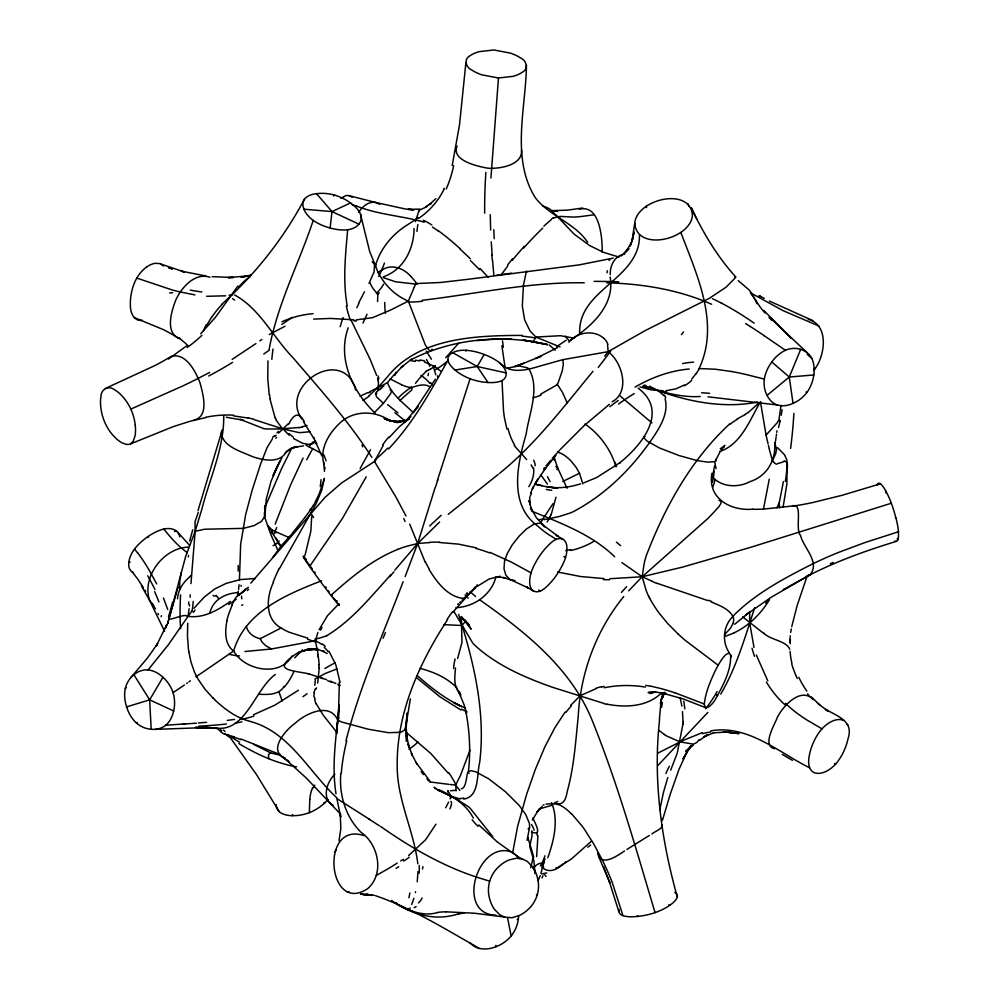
<?xml version="1.0" encoding="UTF-8"?>
<svg xmlns="http://www.w3.org/2000/svg" width="999" height="999" viewBox="0 0 999 999"><rect width="100%" height="100%" fill="white"/><g stroke="black" fill="none" stroke-linecap="round" stroke-linejoin="round"><path stroke-width="1.5" d="M683.029 721.528L682.479 711.575M731.455 656.855C728.021 645.366 717.619 666.445 715.446 670.254C710.476 681.081 705.394 692.357 704.307 704.357C705.331 712.849 714.048 702.297 715.571 699.025C722.876 685.701 731.443 670.341 730.556 655.182M377.56 301.623L377.834 294.293L379.208 292.769M604.732 356.156L608.116 351.673L607.542 344.568M417.994 871.515L417.22 881.83M610.189 274.65C609.952 266.308 613.998 256.693 622.802 254.52M661.875 820.703L662.15 818.793M711.987 473.239C707.18 498.426 730.719 511.151 752.796 509.19M319.255 667.894L317.694 683.054M490.934 178.022L498.476 77.997L513.124 76.324A35.839 16.284 5.1 0 0 522.102 72.365C528.908 69.156 526.635 60.502 520.566 57.954A35.839 16.284 5.1 0 0 510.514 53.134L493.856 49.975L479.208 51.648A35.839 16.284 5.1 0 0 470.229 55.607C463.424 58.829 465.709 67.482 471.778 70.03A35.839 16.284 5.1 0 0 481.818 74.838L498.476 77.997M534.989 873.626L533.941 861.126L529.732 846.415L532.03 835.876L531.78 830.768M190.097 597.265L190.235 594.83M340.821 773.576C338.936 794.904 345.679 817.082 361.051 832.342C378.284 844.13 384.74 873.401 367.982 888.386C327.672 916.033 319.255 820.666 364.036 835.626M790.159 643.831L790.384 639.572M187.725 623.214L187.462 636.288L188.474 649.437A96.291 28.034 63.5 0 0 188.786 651.61M267.994 360.876L267.732 378.309L269.243 394.842M682.954 724.038L677.16 753.408L670.679 770.129M190.971 583.603L195.155 531.318L201.823 509.265C209.628 478.496 224.226 448.164 223.714 415.846M169.206 617.007C166.608 623.151 183.691 612.986 187.075 616.183C203.122 618.918 217.745 610.302 230.294 601.41M465.871 62.925L459.54 124.638L452.222 165.447M526.461 65.06C525.911 108.416 510.614 158.816 535.564 198.077C549.875 216.271 574.425 222.777 587.637 242.195M347.664 229.72C345.479 254.995 342.657 280.719 347.227 305.894M309.765 799.55L309.365 812.637A30.519 17.37 -24.1 0 1 292.008 815.646A30.519 17.37 -24.1 0 1 279.083 811.6A30.519 17.37 -24.1 0 1 276.224 804.62M239.098 584.765L238.549 589.385M602.16 252.322C602.459 238.661 600.012 203.883 579.333 209.278M662.537 820.017L670.204 794.342L678.908 769.605L686.738 752.459L682.991 758.953L690.309 747.052M189.56 604.745L189.423 606.043M378.234 387.824L378.471 382.617M634.74 223.177C636.738 252.31 690.384 239.56 692.432 215.459C690.434 186.313 636.788 199.076 634.74 223.177L632.005 240.959L633.154 237.3L630.132 246.066L631.543 242.457L625.661 251.998L628.771 248.826L624.225 253.072M532.879 868.143C540.696 860.701 544.705 861.238 540.921 873.238M316.571 193.719A30.519 16.496 18.8 0 1 333.928 194.905A30.519 16.496 18.8 0 1 350.487 202.934A30.519 16.496 18.8 0 1 360.539 214.023A30.519 16.496 18.8 0 1 358.866 224.113A30.519 16.496 18.8 0 1 347.727 229.795A30.519 16.496 18.8 0 1 330.12 227.984L332.005 211.601L316.496 193.644A30.519 16.496 18.8 0 0 304.658 198.838C283.479 238.599 255.382 274.226 221.803 304.233M527.085 840.371L529.657 826.91L529.37 823.313L525.811 814.697L519.293 805.531L505.457 791.745L488.786 778.883L475.761 771.777L471.029 770.704L468.419 771.503C470.791 751.098 469.642 730.344 465.584 710.227M790.271 635.814L789.784 640.821A74.95 57.892 -61.5 0 0 789.709 641.92M639.472 235.215C640.184 279.495 577.11 289.36 579.732 333.978M661.713 707.255L662.312 702.409M151.174 729.245A30.519 24.451 71.4 0 1 136.126 722.789A30.519 24.451 71.4 0 1 126.636 706.88A30.519 24.451 71.4 0 1 125.25 688.498A30.519 24.451 71.4 0 1 133.903 674.775A30.519 24.451 71.4 0 1 148.102 669.879L168.469 644.617L188.137 616.196L189.086 608.753M455.519 667.931C454.895 676.098 452.934 686.937 460.114 692.856M518.868 857.604L512.737 852.384L517.582 826.473L526.623 794.317L535.314 769.467L544.905 746.79L554.957 727.547L565.184 711.987M779.507 415.671L781.081 405.219M779.432 416.221L778.895 420.079L777.135 422.802L766.083 435.127L768.081 443.868M542.182 867.207L543.219 864.672L542.457 863.198M787.437 468.119L787.324 462.687L784.814 461.338M414.061 228.496C413.898 248.963 403.758 269.742 383.229 276.86M776.972 430.744L776.747 432.417M776.523 434.128L776.273 435.876M269.081 349.825C277.123 304.77 298.876 263.486 313.249 220.367M776.111 437.062L775.474 441.433M712.836 475.187L714.597 465.834M238.299 591.196L237.912 594.705L238.923 595.529M536.638 856.63L537.924 835.651M378.109 388.786L377.884 390.022M711.95 476.398C721.39 487.412 738.086 488.074 750.261 481.518C766.046 476.498 775.137 461.775 774.849 445.492M775.274 442.744L775.062 444.105M781.243 415.247L782.092 409.702M661.251 699.25L659.515 717.944A192.345 185.065 46.7 0 1 659.34 722.09C653.121 780.719 661.388 840.296 677.272 896.802M783.403 481.63L779.257 502.697L776.885 507.779M790.733 632.417L791.308 628.958M543.181 864.984L544.755 858.478L543.056 865.509M555.993 497.202L551.111 514.86M787.312 468.968L787.1 470.167A47.602 24.688 -63.7 0 1 786.7 472.152M659.827 809.677L663.386 792.657L667.794 777.534M769.255 479.22L763.473 509.015M791.745 626.623L797.19 605.419L807.08 576.223M226.885 621.053C224.975 631.168 224.35 644.243 233.654 651.036C244.343 670.254 279.845 677.559 292.045 656.006M783.166 506.805L786.9 483.753L786.975 469.33M410.377 698.863L405.269 729.645L400.861 732.279L388.536 732.704L368.269 729.22L341.109 721.84L337.537 719.854L338.911 718.331M167.782 623.701L168.207 621.653M339.011 840.671L340.821 828.708L340.247 813.623L340.709 817.045L336.85 798.576L369.555 819.367M310.364 508.966L310.414 510.439M585.089 424.051C599.7 434.24 611.226 449.987 615.871 466.733M415.559 891.757L415.372 892.594M190.085 576.535C183.292 582.167 178.122 589.81 177.51 598.826M715.222 479.458L712.849 487.137M345.954 740.946C359.802 686.163 383.092 634.402 403.109 581.73M632.005 240.959L634.14 231.993L633.241 235.752M168.456 620.579L177.36 589.71M415.334 221.691L418.881 211.026M778.521 427.597L780.082 421.103M662.924 697.714L663.96 693.456M333.641 196.104L333.916 194.967M198.277 512.462L195.042 521.703L195.155 531.318L185.652 556.48L167.707 623.401M660.676 702.097L663.149 693.968M534.627 866.445L533.703 869.842M222.278 429.807L198.002 510.639M660.327 703.383L662.237 695.916M181.356 572.315L179.72 581.331L179.708 589.298M445.779 911.812L474.075 913.186L503.384 916.87A48.127 26.711 -51.5 0 1 504.17 917.057L511.95 917.731L519.255 915.534A35.839 29.133 -72.9 0 0 529.32 908.266C537.187 900.486 540.359 888.586 537.499 877.909A35.839 29.133 -72.9 0 0 532.504 866.757L527.297 861.388L521.778 858.703M189.635 541.108L192.707 529.857M305.432 553.596L310.864 531.043L311.676 516.845M304.807 555.806L305.219 554.333M348.189 327.834C337.2 358.054 352.235 390.597 373.901 411.95M563.036 539.223C555.981 536.288 549.949 543.768 545.554 548.226A35.839 14.823 -59.3 0 0 537.724 558.866C533.141 566.533 528.758 575.287 529.845 584.477A35.839 14.823 -59.3 0 0 532.592 590.384C539.472 595.179 546.678 586.713 551.073 582.13A35.839 14.823 -59.3 0 0 558.903 571.49C563.486 563.823 567.869 555.069 566.783 545.879A35.839 14.823 -59.3 0 0 564.023 539.972L556.156 535.202L558.291 536.463L540.484 523.114L534.54 523.801L526.535 528.946L519.068 536.201L512.187 544.979L507.217 553.621L504.532 561.301L503.996 568.731L505.819 575.149L509.765 579.395L515.022 580.581M496.028 576.698C491.471 594.617 474.063 607.042 455.906 607.642M413.861 898.326L411.713 904.432M540.297 875.599L538.036 880.643L538.449 880.032M437.35 480.594L470.092 378.733M754.707 607.604C745.092 637 736.538 667.27 720.741 694.13M311.488 790.696L312.525 787.886M435.202 487.325L417.694 543.456L405.132 576.573M662.175 697.002L663.411 693.368M320.404 490.459L324.388 478.346L321.815 489.96L315.971 504.008L279.458 568.631M457.642 658.453L461.938 642.507L461.413 617.869M221.416 431.493C221.154 446.291 240.896 451.248 251.898 456.406C262.949 460.314 280.319 464.085 286.8 450.986M414.285 287.125L415.884 283.579L440.434 282.492L468.269 279.283L579.445 264.835L613.261 258.104M414.16 287.487L408.329 301.111L391.296 309.69M320.204 491.046L319.43 493.106M375.624 264.51L378.571 257.13A73.876 66.146 -17.5 0 1 405.257 226.224L418.706 217.532M533.341 486.55L530.556 493.156M719.842 452.26L715.034 461.613L708.141 462.162L697.527 460.676L679.045 455.556L659.502 447.977L647.065 441.083L643.93 437.874L643.868 436.888L644.867 436.713M166.646 625.074L165.597 627.872L167.045 624.163L156.181 646.153L157.667 643.543L147.54 657.904L130.969 677.422M469.992 750.137L460.527 775.261L455.631 785.114L456.218 790.733M273.539 582.192C266.396 596.853 264.535 618.905 281.094 627.971A56.269 54.995 -59.9 0 0 289.398 632.305L307.829 638.174M547.852 857.691C553.933 840.284 558.866 820.379 551.573 802.634M209.753 613.361C212.737 599.737 225.075 593.344 238.087 592.594M316.508 687.836L315.921 689.347M733.004 623.601L730.306 628.408L724.924 634.253M375.512 393.381L376.423 396.728L383.429 403.346L390.721 393.556L391.508 390.734L390.109 389.922M177.61 589.073L178.371 587.187M275.175 524.113L290.771 484.515L303.097 458.029M529.458 827.746L528.109 828.883M319.143 493.843L316.296 500.049M450.112 798.85L450.761 796.066L448.064 790.846M232.255 604.757L228.783 613.935A75.449 69.406 13.9 0 0 226.748 621.016M468.131 593.768L464.323 598.201M317.882 632.467L315.472 640.709L316.858 648.339M716.158 460.776L715.746 459.303M807.217 354.333L811.775 358.429A30.519 23.227 -60.2 0 1 813.773 374.975A30.519 23.227 -60.2 0 1 807.055 392.307A30.519 23.227 -60.2 0 1 793.031 403.359A30.519 23.227 -60.2 0 1 777.672 405.132A30.519 23.227 -60.2 0 1 767.082 395.354L789.272 377.023L800.723 349.275M264.485 508.391L281.88 468.007L291.983 447.764M661.663 698.925L663.736 694.043M556.306 385.227L558.004 383.129L562.262 370.891L563.311 364.348L562.787 359.677L539.66 366.146M447.889 790.921L448.027 792.244M465.846 351.198L466.246 350.299A30.519 13.911 18.2 0 1 484.19 354.47A30.519 13.911 18.2 0 1 499.712 362.937C509.802 374.138 526.123 370.304 538.648 366.446M432.167 349.163L430.906 350.686L429.308 350.524L425.424 345.192L408.329 301.111C397.24 296.491 387.949 288.224 381.468 278.172A45.842 28.734 57.4 0 1 378.346 272.889M662.687 696.291L664.572 692.245M319.093 629.745L327.522 615.646L338.811 603.92M550.099 517.12L547.115 522.027M289.073 537.537L272.515 530.294L271.191 532.904M774.462 462.799L772.477 460.676L775.674 453.733L776.61 449.263L774.65 442.495M410.189 907.904L408.416 910.376M444.143 188.312L443.618 189.348M448.601 802.097L445.691 807.779M735.564 277.585L726.136 287.125L709.14 298.451L645.179 330.594L608.116 351.673L562.787 359.677M759.677 403.072C749.362 420.991 740.883 444.53 719.48 451.635M532.367 820.067L537.949 810.863M358.541 303.147L364.473 291.845M465.746 621.053L461.888 625.499L443.781 624.65M368.981 283.404L374.113 271.865L374.513 265.085A29.608 13.162 -39.6 0 0 374.051 263.961L373.102 262.65M316.121 500.387L314.797 502.847M366.208 476.823L342.47 518.369L309.615 566.47M206.843 325.137L211.426 317.407M146.853 266.833C138.237 272.852 133.391 282.904 131.406 292.994A35.839 19.63 -69.5 0 0 130.382 305.419C130.132 312.237 133.941 321.865 142.32 320.254M289.485 537.025L293.132 532.242M447.989 360.052C430.744 391.233 413.274 422.952 388.536 448.951M532.417 488.948L537.937 479.07L536.126 482.167L545.854 467.832M281.93 457.879L276.486 467.744L273.114 475.499L279.982 461.026L271.091 481.143L266.258 499.138L264.897 516.358L261.376 521.453L254.046 525.611L243.494 528.359L204.52 529.233L195.155 531.318M306.006 445.267L309.153 446.865L311.001 443.693M314.161 503.958L313.499 505.094M499.712 362.937A30.519 13.911 18.2 0 1 505.981 372.877A30.519 13.911 18.2 0 1 502.097 380.569A30.519 13.911 18.2 0 1 487.987 382.492A30.519 13.911 18.2 0 1 470.067 378.771A30.519 13.911 18.2 0 1 455.082 370.03L477.197 366.508L484.228 354.408M151.186 729.382L149.65 699.837L163.012 677.185M313.261 505.482L310.389 509.952M383.166 445.542L374.5 461.488L341.558 482.954L324.987 497.39L250.799 583.141M435.364 379.183L413.736 412.038L418.094 406.418L404.957 422.065L410.976 416.595M769.405 599.787C760.888 613.723 748.963 625.898 734.028 632.854M291.945 815.746L292.645 814.635M336.114 850.087L334.865 852.035M699.125 739.672L696.927 742.407L694.218 743.818A11.963 5.032 24.3 0 1 692.407 744.005L679.982 741.857L666.77 736.051A15.222 5.445 34.2 0 1 664.435 734.515M435.951 824.187L425.986 839.235A15.485 6.631 -41 0 1 424.538 840.771L408.554 855.594M393.544 375.324L387.537 382.517A26.486 12.987 12.9 0 1 386.488 383.241L369.942 391.596M722.352 448.114L721.216 449.812L724.862 445.304L722.702 447.827L724.188 446.603L720.217 448.738M447.614 619.567C419.568 662.624 396.953 712.062 397.202 764.335C396.578 798.888 413.761 830.107 417.819 863.81M358.653 212.337C362.312 206.631 368.768 200.911 376.049 202.56L405.282 208.966L413.723 209.865L408.316 209.353L419.955 209.128M272.902 557.28L281.706 545.292L290.085 535.988M310.09 510.377L307.605 513.861M696.103 373.614L691.77 378.983M501.011 275.087L507.829 265.834M168.481 359.053L186.363 346.079M188.137 616.196L192.133 610.701M315.647 441.046L314.223 441.858M690.297 746.94L688.736 749.063L691.258 745.828M307.28 514.31L304.545 517.944M813.686 370.529C825.087 357.055 829.782 325.075 808.253 319.33M275.324 674.437C254.483 689.547 245.467 734.003 214.086 727.771M418.881 378.983L426.186 371.303M452.772 612.312L475.337 586.925M418.181 379.907L415.484 383.291M304.183 518.394L293.456 531.843M568.868 342.282C576.81 332.155 593.706 329.395 603.621 338.174M789.772 649.213C786.325 640.871 770.741 640.022 763.81 633.266M388.936 375.012C420.579 337.337 476.698 335.564 522.252 335.389M388.324 375.799L379.732 385.614L368.643 396.203M321.553 580.781C286.875 594.343 244.93 611.6 233.654 651.036L195.954 676.86M458.616 343.281L445.704 357.729M284.103 686.325C279.121 695.304 267.432 694.63 258.554 694.255M592.994 371.316C563.598 406.855 535.489 444.368 499.4 473.489M194.018 608.254L204.308 597.027L214.773 588.948L226.261 583.329L239.435 579.845L240.672 544.168L245.717 514.335L252.123 490.297L260.552 464.26L266.995 447.814L272.515 438.686M544.218 469.942L555.993 455.194M512.2 260.314L524.188 246.291M623.738 596.565C596.128 630.269 580.382 673.176 578.221 716.595C575.649 741.483 574.05 766.695 567.382 790.921C564.323 808.915 558.304 802.572 546.078 804.12M543.718 468.668L544.48 467.732M637 916.52L637.762 915.596M237.837 286.076L215.559 317.145L200.749 333.791M546.028 465.859L548.351 463.074M334.902 774.362C326.673 781.68 321.241 799.188 333.354 805.481M549.125 462.15L550.674 460.314M394.83 570.167L417.694 543.456L439.597 522.04M894.729 540.996A30.494 6.593 72.6 0 0 897.764 539.835A30.494 6.593 72.6 0 0 898.388 531.793L865.196 542.482L838.661 552.36A426.061 367.994 5 0 0 813.336 563.548C785.813 577.422 757.816 592.095 735.439 613.673A76.886 68.244 10.4 0 0 732.904 616.433C723.126 626.023 721.665 641.595 729.37 652.946M289.498 422.34C294.43 414.235 298.751 411.675 304.183 421.353M389.036 437.699L399.338 426.685L408.853 418.918M552.235 458.491L555.382 454.895M691.408 745.554L685.651 751.523L693.256 745.154M843.83 720.466L840.796 719.592A35.839 18.656 -60.6 0 0 832.554 721.028C823.051 725.162 816.92 734.315 812.961 743.531A35.839 18.656 -60.6 0 0 809.265 755.731C807.891 761.95 808.191 771.678 816.021 773.176A35.839 18.656 -60.6 0 0 824.1 772.239C833.653 768.593 839.984 759.715 844.068 750.711A35.839 18.656 -60.6 0 0 848.101 738.473C853.783 721.34 838.311 716.558 825.561 709.377L827.971 711.188L817.432 703.121M390.784 574.862C370.879 596.578 352.06 620.516 326.448 635.864M241.583 593.194L245.404 589.11M657.704 765.671L707.866 712.412M393.931 375.287L403.034 365.622L401.049 367.495L411.576 359.153M556.181 453.996L559.365 450.462M628.646 590.846L642.195 576.748L708.616 517.832L718.781 506.868L720.953 503.359L721.053 501.248A19.63 4.72 -32.4 0 0 720.129 500.674M383.429 403.346L374.912 412.038M570.666 705.319L580.394 695.579L596.278 688.598M377.834 294.293L376.298 293.169M560.177 449.587L584.003 425.736L609.415 404.308M399.725 400.599L411.85 389.897L411.838 387.537A30.632 13.037 40.2 0 1 401.673 384.865M542.07 806.418L536.775 812.062L540.846 807.979M457.055 146.091C450.911 160.514 477.984 166.508 487.899 168.194C499.675 169.068 522.939 165.21 521.54 149.95M435.826 198.676L429.345 204.57L431.531 203.284L425.624 206.681M476.723 585.501L477.372 584.827M813.223 699.65C801.21 686.363 782.979 705.943 777.422 717.22C774.787 724.5 761.413 745.853 774.662 748.75M287.824 424.15L278.596 433.104M591.52 841.071L571.54 858.89L558.191 867.182M174.538 531.618L175.737 530.469M125.35 688.548L126.136 687.799M759.228 402.722L748.189 412.575M462.025 600.436L474.937 588.336M620.991 256.094L628.771 248.826M238.212 595.354L245.392 590.147M543.856 226.111L551.336 219.568M459.79 602.484L460.514 601.835M381.955 387.45L379.295 389.847L383.916 385.739M566.133 861.662L565.059 862.599A51.723 34.64 -52.2 0 1 560.776 866.046C556.031 869.967 548.788 872.726 543.406 868.331M339.148 605.032A30.519 1.124 53.5 0 1 337.824 603.746A30.519 1.124 53.5 0 1 330.931 595.354C351.049 577.335 372.327 559.602 397.664 549.45M448.251 514.31L498.176 474.45M457.729 604.32L458.404 603.733M734.702 624.238L750.137 611.688L745.491 615.147L771.315 597.19L810.127 574.75C820.404 561.987 803.633 548.176 800.486 535.352C794.63 529.333 803.508 502.322 792.507 505.919M376.286 392.32L376.96 391.745A17.57 6.244 60.9 0 0 378.009 390.197M248.314 587.25L237.949 595.716M461.301 788.735C467.619 788.573 466.383 766.096 469.055 773.463M274.625 436.551L276.136 435.339M340.909 198.277L345.791 195.667A35.839 15.509 -76.5 0 1 351.523 196.853L352.073 197.278M661.138 693.269C646.765 706.93 625.649 707.704 607.217 704.233M729.657 423.963C691.121 459.428 664.785 507.342 646.191 555.881A95.604 92.57 6.6 0 0 644.093 563.96L642.195 576.748L646.203 590.596A65.534 64.411 51.6 0 0 648.776 596.603M699.65 740.222L707.554 734.69L703.945 736.85L713.686 732.766M375.724 460.527L374.5 461.488L396.278 497.639L405.969 516.008M477.809 585.988L489.098 579.008L500.224 576.236M587.762 847.189L590.659 845.029M570.916 339.972C591.883 325.986 615.059 305.095 610.164 277.023M190.384 680.831L188.861 681.905M285.165 452.909L291.646 448.376L288.162 450.212L294.755 447.215L291.046 448.464L297.727 446.628L293.868 447.34L303.459 445.891M187.362 682.954L186.613 683.466M255.944 343.569L232.168 359.353M259.84 340.884L261.9 339.46M298.414 690.259L274.912 705.119L253.546 714.722M299.4 651.785C270.717 669.805 288.524 669.992 307.505 673.513M173.014 692.682L177.859 689.435A60.365 1.748 -32.7 0 0 184.428 684.964M626.897 849.45L649.35 835.451M249.962 275.474L251.074 274.762M269.318 334.503L285.052 326.211M624.55 850.986C617.095 855.956 600.586 867.619 597.552 852.784M435.314 366.121L433.753 367.07M555.744 385.577L540.696 394.143M397.24 863.086L390.584 867.257A86.476 19.955 -27.8 0 1 388.049 868.78L376.336 875.474M135.252 425.249C134.103 414.66 129.733 404.383 122.552 396.478A35.839 17.17 66.7 0 0 114.573 389.797C108.991 385.09 100.999 389.16 100.986 396.316A35.839 17.17 66.7 0 0 100.762 407.08C101.948 418.082 106.643 428.758 114.336 436.775A35.839 17.17 66.7 0 0 122.328 443.007L126.473 444.455L129.395 444.355L173.089 426.685L189.985 421.303L205.782 417.582M130.669 443.856L133.204 441.246L135.027 436.014A35.839 17.17 66.7 0 0 135.252 425.237M314.835 679.133L325.474 673.388L336.925 668.918M403.396 859.315L400.686 860.938M684.377 384.99L675.873 388.861L665.771 390.734M745.491 414.423L737 419.018M651.86 833.94C654.582 831.468 663.836 828.433 661.85 824.687M432.48 367.832L431.093 368.643M281.094 627.971L260.252 638.711L262.225 642.32L265.884 645.829L271.466 648.975L315.472 640.709L322.302 644.542M409.99 360.264C451.436 338.686 501.673 333.953 547.052 344.405L523.014 339.985L547.839 344.805M734.64 277.223L735.589 276.823M553.284 218.244L557.542 216.646L573.863 233.916L589.822 245.654L603.621 252.385L619.105 257.118M635.052 387.088C651.623 377.497 670.042 370.629 689.235 369.031M784.465 589.023L783.291 589.685L810.127 574.75L807.167 575.736M382.53 269.668C392.095 263.574 404.208 268.606 410.951 276.548M209.678 372.402L198.277 378.359A320.204 121.291 -36.2 0 1 183.691 385.539L130.844 409.091M557.554 347.59L535.701 358.504L541.121 356.193L516.995 365.984M657.742 753.184L682.205 740.833L702.359 732.629M390.447 310.115L372.477 317.682L356.281 319.855M428.284 370.192L426.623 371.041A46.978 20.492 88.2 0 0 426.173 371.253M562.812 481.456L579.47 473.239L575.936 467.045L570.629 460.576A35.839 19.868 63.8 0 0 561.7 453.721L557.779 452.085M808.578 575.549C836.65 561.238 866.333 550.474 896.453 541.346M304.658 198.851A30.519 16.496 18.8 0 0 303.983 209.203L332.005 211.601L350.587 202.897M368.156 392.47L363.099 394.78A50.287 48.801 68.9 0 0 360.152 396.353M133.391 572.514A30.519 15.46 -38.7 0 1 132.093 571.89A30.519 15.46 -38.7 0 1 128.834 562.524L130.12 561.938M105.357 388.461L155.457 365.309A314.598 252.31 -70.4 0 0 171.279 356.318C185.976 352.597 195.367 371.166 199.9 382.505C202.959 393.494 209.578 416.633 193.956 420.079M583.953 482.767L596.59 477.584L620.254 462.5L619.442 463.074C641.932 445.104 669.28 411.426 638.149 388.161M543.031 805.132L544.03 804.757M298.664 652.871L309.515 648.601L302.635 651.161L312.15 648.688M552.622 805.082L538.998 809.015M411.838 387.537C417.57 385.514 424.75 383.166 430.257 387.063M783.703 461.638L780.444 462.849A52.772 25.474 -88.4 0 1 779.232 463.124L777.709 463.399M655.257 691.608L649.725 693.518L655.719 691.683M612.1 401.835C630.519 391.92 622.414 362.25 608.116 351.673M279.021 691.982L282.193 700.911M514.448 366.371L524.275 363.149M307.018 425.412L302.21 426.823M724.962 636.413L731.805 633.853A29.608 11.638 -21.5 0 0 734.065 632.891M895.516 517.969L895.953 518.281A30.494 6.593 72.6 0 0 891.333 503.221A30.494 6.593 72.6 0 0 885.638 490.721A30.494 6.593 72.6 0 0 880.419 483.791L842.169 495.279L813.149 502.447A379.608 356.506 -54.6 0 1 796.702 505.556L763.273 509.128A175.549 166.396 -60.8 0 1 752.796 509.265M891.32 503.234L750.324 547.427L683.016 566.995L642.195 576.748L609.84 578.721M507.455 368.107L519.055 365.896L527.41 367.807A19.843 14.098 -57.5 0 1 528.933 368.968C540.234 388.599 529.045 413.299 526.173 434.053C517.569 463.598 508.129 504.333 537.574 525.936A130.12 117.695 -74.7 0 0 548.838 534.752L556.256 539.323M608.853 260.19L609.84 259.902M126.523 706.917L149.65 699.837L173.739 711.013M580.531 483.853C566.833 488.224 552.922 489.248 538.936 484.877M409.253 419.18L396.853 422.589L403.921 420.716L398.589 421.441L405.107 421.416L393.618 421.303L399.95 422.04L388.936 420.342L395.167 421.903L384.053 418.406L390.197 420.904C374.925 410.052 352.847 410.065 339.148 423.751C328.609 433.791 319.143 449.55 324.126 464.523M426.923 206.693L419.655 210.002A24.088 11.239 66.3 0 0 418.868 211.014M188.212 547.152C163.774 547.789 141.446 576.748 149.638 600.524M601.56 687L603.983 686.4M312.063 648.713L306.268 650.174L316.571 648.851L309.59 649.637L317.757 649.712M555.894 867.881L556.618 867.694M570.666 549.612L565.646 550.711M313.436 442.07L312.175 442.32M250.499 275.212L241.121 277.372L248.551 275.786L228.222 277.647L233.391 277.497L212.125 276.673M546.753 872.926L541.683 873.913M623.938 254.245L624.837 254.071M136.176 722.689L137.225 722.489M813.773 368.843L815.334 368.556M229.071 295.229L232.38 294.78M437.849 912.462C424.076 916.707 409.615 911.275 397.752 904.407A17.333 12.375 -60.4 0 1 396.516 903.009L396.141 902.497M757.704 402.035C720.167 409.49 681.443 400.199 646.515 386.338M458.429 913.835C435.664 921.403 412.55 914.834 393.181 901.635M298.863 427.522L279.608 429.021L266.121 428.958A30.932 26.111 -28.7 0 1 263.611 428.534M544.155 519.655L559.178 516.545L570.379 512.949A58.479 46.366 -50.5 0 0 573.626 511.488C606.818 493.906 633.978 466.396 654.57 435.239C661.513 424.575 668.531 411.875 665.084 398.713M234.553 719.417L227.273 720.391M225.662 295.804L206.568 296.303M271.466 648.975L244.955 651.523M713.373 732.829L728.671 731.955L738.711 733.541L723.301 731.817L738.823 733.578M593.993 214.797L582.08 216.396A113.424 23.601 -21 0 1 574.125 217.083L559.627 216.396M496.303 275.349L511.538 273.189M582.779 208.004L567.207 210.165L551.036 210.677L557.479 211.413L551.96 210.577M270.904 753.009L280.457 755.232M710.764 730.881C747.914 724.3 778.883 752.647 809.627 767.794M438.161 790.521L439.298 790.421M654.195 691.857L648.089 692.532L656.643 692.257L666.108 693.518L661.538 692.869L683.279 698.95L705.981 707.829M496.003 915.196C454.57 914.31 477.909 838.311 512.737 852.384M313.636 319.093L330.357 318.431L353.821 319.805M422.202 300.299C476.136 293.968 529.632 281.793 584.24 282.804M476.76 340.597L488.486 339.523M463.648 799.088C479.695 796.902 476.585 774.375 479.632 762.811C485.876 712.374 473.876 662.187 458.678 614.422M767.082 395.342A30.519 23.227 -60.2 0 1 764.31 379.108A30.519 23.227 -60.2 0 1 771.802 362L789.272 377.023L813.898 374.962M517.27 919.405L518.394 919.317M206.568 722.327L198.314 722.951M455.769 790.359L450.561 790.721M185.327 723.875L165.634 725.249M309.315 444.518L302.635 443.306L293.606 438.549M155.107 729.395L208.242 727.459L195.429 727.397L212.862 728.109M429.97 542.569L417.694 543.456L406.331 546.403A110.015 104.408 48.4 0 0 397.639 549.4M488.124 339.56L500.037 339.036M463.174 598.426C447.352 596.528 437.038 582.155 429.158 569.68M663.324 390.821L650.611 389.747L639.86 386.875M255.344 578.496L241.895 579.445A24.376 6.069 -12.7 0 0 239.448 579.807M700.212 396.503C680.481 397.727 661.388 391.683 642.694 386.213M606.78 282.804C642.519 283.778 678.796 289.698 711.625 304.258M500.187 339.036L511.788 339.198M439.523 542.507L458.603 544.143L476.411 547.889M719.005 500.536L720.142 500.674M532.38 832.354C542.969 835.876 534.54 822.726 532.966 817.881M603.883 578.583L580.631 576.523L557.454 572.002M347.165 891.882L349.4 892.02M643.818 385.214L645.878 385.389M708.041 396.803L777.709 405.02M668.693 904.894L670.254 905.019M233.629 415.909L248.164 418.069M180.394 338.624C164.448 334.091 171.353 311.326 175.749 300.187C181.269 287.687 194.892 272.09 209.977 277.26M317.582 649.562L312.987 649.063L317.495 649.7M362.587 894.355L371.765 895.354L360.477 894.105L369.667 895.204M450.287 784.502L455.631 785.114L459.852 790.459M448.951 784.34L429.77 781.93M573.975 338.149L560.464 335.714L535.889 337.05L530.032 330.969L524.612 319.83L522.327 306.131L523.426 285.177L526.448 271.091L526.835 272.128M217.083 728.533L208.966 727.509L213.311 728.096M226.261 417.232L243.506 420.267M324.176 651.223L322.402 650.936M557.504 488.324L550.461 487M497.764 576.798L505.232 577.946L503.446 577.484L511.388 580.144L528.409 587.974L526.248 586.713L533.591 591.133M415.447 360.202L419.842 360.914M205.881 275.974L181.206 271.129L184.365 271.99L159.365 263.536L155.182 263.324A35.839 19.63 -69.5 0 0 146.853 266.845M194.967 294.892L180.257 291.995A285.377 159.565 46.7 0 1 172.627 290.085L136.788 278.097M645.704 685.401L650.961 686.325M310.564 508.878L311.188 509.328M366.296 893.705L367.907 893.993M459.727 798.95L450.761 796.066L438.186 790.184M546.69 486.55L557.367 488.461M732.005 371.591L715.047 369.205L699.113 368.544C720.217 323.551 696.852 275.012 680.906 232.567M234.503 294.917C259.815 308.541 273.052 337.163 292.719 357.392C320.404 389.622 348.876 421.578 371.903 457.405M541.995 485.676L538.561 484.965M321.378 650.749L317.507 649.125M295.692 766.72L296.553 766.895M294.83 766.545C274.812 762.674 256.169 753.958 238.786 743.543M263.599 428.559L242.67 420.342A104.633 88.899 -29.6 0 1 240.235 419.143M452.609 352.635L477.197 366.508L506.118 372.902M440.921 790.534C453.646 796.74 466.683 805.007 473.314 818.094M371.178 894.642L374.113 895.329M234.515 736.95L223.863 733.89A21.191 18.544 -57.7 0 1 221.766 732.629L216.82 727.959M805.981 392.008L806.992 392.245M269.455 529.482L272.515 530.294M349.126 195.704L376.248 202.61L379.695 204.32M285.252 758.141C267.332 751.061 285.352 730.032 294.892 723.488C305.507 713.373 330.432 701.51 337.999 720.791M522.052 858.79L516.221 858.228L508.916 860.002A35.839 29.133 -72.9 0 0 498.663 866.807C490.122 874.575 486.451 887.012 489.46 898.163A35.839 29.133 -72.9 0 0 494.455 909.315L499.662 914.684L504.907 917.282M764.41 379.096L747.552 374.887A106.593 31.793 6.9 0 0 732.017 371.566M419.88 668.306C433.491 671.902 447.115 677.647 456.993 687.999M375.399 895.653C412.175 908.253 445.566 929.307 479.27 948.376A30.519 24.413 -45.7 0 0 496.028 946.665A30.519 24.413 -45.7 0 0 511.226 935.976A30.519 24.413 -45.7 0 0 518.269 919.33A30.519 24.413 -45.7 0 0 518.643 915.546M259.715 638.573C253.521 637.162 247.565 632.767 246.366 626.211M604.17 703.508L554.932 688.074A52.435 18.469 23.2 0 1 550.199 686.463C523.139 676.81 496.266 664.922 474.837 645.304A41.871 30.769 7.4 0 1 472.777 643.081L453.921 611.463M356.793 206.156C378.521 214.773 402.122 215.809 424.263 222.178M254.133 419.605L282.742 428.883L298.501 432.492A27.01 23.614 42.1 0 0 300.574 432.604L308.416 431.868A62.2 51.561 30.2 0 1 310.04 431.768M249.875 721.353C289.098 731.405 309.141 772.19 336.75 797.776M249.513 721.241C236.064 717.682 224.65 709.115 214.673 699.725M308.891 673.888L326.661 679.707M424.413 361.95L434.74 366.483L440.946 371.341M537.3 894.842L536.875 894.717A44.63 4.633 8.7 0 1 536.426 894.567M489.522 881.18L489.522 881.18A41.758 2.16 21.2 0 1 484.602 879.582C446.853 868.606 412.5 848.813 380.482 826.373M675.361 692.944L704.307 704.008M434.877 788.386L435.826 788.711M324.076 802.547L324.912 802.846M649.5 386.163L658.316 390.709L663.973 395.716M534.977 483.603L535.614 483.828M280.307 754.532L277.959 753.696M170.979 268.856L172.265 269.318M277.385 753.483L241.021 739.023M168.431 267.932L169.705 268.394M707.916 600.624L657.117 583.291M134.091 317.52L162.8 329.37A213.099 177.66 -60.5 0 1 173.951 335.427L178.858 338.561M490.022 552.385L511.201 562.012L531.081 572.877M711.038 601.823C718.93 605.344 728.496 608.391 732.916 616.445M819.105 326.124L782.916 310.577L750.411 292.757M436.8 789.073L456.88 799.4L468.106 806.493A36.051 35.664 5 0 1 470.292 808.428L492.794 836.725M465.559 708.166C447.452 700.624 431.705 688.398 417.132 675.461M330.282 681.106L335.801 683.503M812.874 320.654L769.392 301.049M652.235 581.268L642.195 576.748L621.902 562.599M560.052 346.915L535.889 337.05L533.641 341.034L532.654 341.283M337.65 684.327L340.247 685.514M383.266 277.61L395.592 281.768L416.521 284.203M332.005 211.601L358.991 224.176M401.648 384.765L390.047 378.858M532.167 511.288C561.213 523.364 591.608 534.34 614.672 556.743M323.301 651.573L327.16 653.521M309.153 446.865L320.916 453.121M460.939 710.027L439.76 696.69L416.958 678.009M764.235 298.364L758.99 295.579L760.601 296.478M160.851 264.086L163.411 266.059M846.915 724.487L847.989 725.087M821.99 728.833L806.792 719.904A164.66 131.756 83.8 0 1 786.6 704.495M834.552 763.448L835.639 764.06M782.267 754.42L792.494 760.351M538.711 590.047L540.359 591.033M563.886 556.493L565.546 557.479M518.406 857.067L497.24 841.92L478.846 824.974M762.15 632.217L742.669 616.858M745.629 323.551L750.249 326.511M153.384 604.845L149.738 600.711M764.148 335.689L785.464 350.299A30.519 23.227 -60.2 0 0 771.802 362M432.492 227.023L438.086 230.919M253.721 744.355L270.729 752.934L268.519 754.482L268.619 758.703M664.397 734.565L658.841 730.294M715.996 694.542L717.619 695.666M187.238 552.722L180.944 547.652M718.144 665.197L685.489 640.571A215.734 202.984 52.6 0 1 678.146 634.065M281.955 756.792L289.186 761.887L279.483 754.782M218.494 598.314L216.146 595.404A49.426 9.241 -79.5 0 1 213.087 595.392M542.27 523.976L544.617 526.997M384.865 418.569L386.625 419.992M738.249 280.644L749.462 290.259L757.729 303.309A125.662 83.829 -43.1 0 0 762.312 309.79L763.398 311.114M479.67 599.8C525.299 631.88 572.215 668.943 593.031 722.539C617.857 784.44 636.013 848.763 655.044 912.611M435.302 788.211L435.989 788.723M620.179 395.991L651.947 422.927M406.443 732.592L430.794 753.483L448.064 772.976M405.769 421.378L394.867 412.712M228.858 736.9L225.012 733.703M372.177 261.775L372.814 262.337M475.561 596.54L470.129 591.608M286.401 759.964L306.468 778.233L340.622 814.235M555.169 350.262L549.413 345.055M434.003 787.112L434.64 787.674M464.785 620.404L461.051 617.045L468.956 624.625L461.363 616.745L471.153 629.158L468.419 624.862M289.123 435.164L281.431 427.372L276.224 420.229M460.239 249.201L470.379 258.791M807.142 352.697L770.217 317.719L791.258 338.236L763.835 310.489M223.476 730.032L225.025 731.493M220.604 729.72L221.778 730.806M779.245 420.404L780.069 421.004L779.72 420.379M678.146 634.053L667.969 623.826L659.29 613.324A116.184 115.672 68.4 0 1 649.924 598.626M413.436 412.849C404.345 403.571 392.357 395.504 387.55 382.942M786.638 704.407L785.489 703.321M777.597 447.677L784.502 454.782L786.862 460.027A65.622 36.101 -72.3 0 1 785.314 481.431M811.238 696.84L819.754 704.894M189.585 545.317L177.597 532.08M375 413.024L374.263 412.3M571.54 813.71L582.205 826.198A184.84 168.144 -44.7 0 1 584.328 829.158L593.681 843.905L602.297 859.964M526.648 459.528L514.21 445.604M212.999 698.089L204.945 689.135L198.289 679.507A21.379 6.394 62.9 0 1 196.603 676.398M543.256 524.875L536.313 517.682L530.619 507.317L531.843 510.876L529.045 500.524L530.107 504.607L529.745 497.202M479.97 268.444L488.174 277.235M771.703 320.292L768.93 317.32M557.542 216.646L550.074 209.266A58.454 36.576 -76.1 0 0 542.969 206.169M324.2 463.336L323.651 462.624L324.5 471.391M735.726 276.898C717.195 256.581 703.071 232.642 691.32 207.879L696.965 219.543M765.047 313.024L763.935 311.75M809.14 695.716L807.554 693.843M277.173 541.77L278.996 543.993M301.71 419.018C279.258 386.089 340.11 346.553 355.07 387.15M264.223 513.161L264.972 516.021L264.797 505.506L264.997 514.735M337.038 732.642L323.301 715.272L316.221 703.796M227.809 734.49L228.434 735.252M519.093 857.879L519.767 858.728M430.332 781.68L415.809 762.225M423.551 774.6L421.141 771.653M750.786 293.531L752.334 295.504M557.417 384.503L562.574 392.532L567.232 402.984M163.886 529.083L167.445 533.478A100.449 37.438 64.9 0 0 180.944 547.677M134.553 549.113L137.65 553.034M132.168 571.815L137.288 578.471M426.236 351.074L431.468 359.24M279.295 544.368L281.381 547.152M271.428 531.418L276.86 540.247M427.972 780.219L428.471 780.868M426.985 778.92L427.472 779.57M547.464 484.128L540.971 475.074M303.808 557.654L308.204 563.461M308.454 563.786L310.202 566.096M310.701 566.77L311.213 567.432M311.463 567.782L312.237 568.793M314.623 571.94L315.172 572.664M229.658 736.8L256.468 774.537L279.171 811.538M464.922 620.104L469.53 626.385L468.094 623.476M325.686 586.875L326.236 587.637M328.584 590.909L329.096 591.608M331.556 595.029L332.28 596.028M333.703 598.014L334.178 598.676M334.415 599L337.912 603.858M431.218 383.092L432.604 385.177M137.812 579.195L143.381 587.674M329.008 651.298L335.764 664.597L340.072 682.467M477.197 366.508L488.036 382.567M303.296 421.353L314.623 439.81L321.853 455.931M275.724 537.687L280.856 546.078M753.046 296.503L754.332 298.526M457.38 689.984L460.776 695.192L458.716 691.907L464.073 704.732L466.421 713.498M531.131 464.885L532.954 468.206M133.829 674.65L149.65 699.837M144.88 590.134L145.667 591.458M141.458 585.876L149.375 599.949L164.573 631.256M767.794 680.831L756.305 655.019M378.284 272.914L369.642 251.298L360.427 214.023M153.784 605.744L154.345 606.78M754.932 299.55L757.005 303.721M154.92 607.829L155.507 608.903M157.929 613.423L158.566 614.61M649.899 598.638L648.826 596.578M416.97 764.123L411.401 753.471L412.337 755.331L407.929 743.98L409.253 747.527L406.381 735.227L407.055 738.361L405.881 724.7M567.032 488.249L557.38 467.32M156.706 583.903L149.425 570.641A142.919 66.134 33.4 0 0 137.8 553.034M797.314 678.408L795.741 675.137M278.122 550.998L270.717 534.178L264.223 515.834M687.699 203.409L689.16 206.443M425.299 562.462L409.715 524.125M598.538 856.23L609.79 882.641L603.483 866.52M579.47 473.239L582.867 483.916M795.554 674.725L792.744 667.344M163.424 597.989L167.732 609.427M772.477 460.676L769.255 449.138M614.909 462.187L616.583 466.458M275.1 417.869L269.917 398.776M350.849 319.668L370.192 359.465L376.673 375.474M179.683 536.9A30.519 15.46 -38.7 0 0 175.637 530.569A30.519 15.46 -38.7 0 0 163.936 528.995A30.519 15.46 -38.7 0 0 148.164 536.488L148.464 537.225M897.252 538.461L897.789 539.897M609.065 880.756L618.831 911.587M556.855 469.043L557.08 469.717M714.822 462.599L716.058 468.656M554.17 457.08L557.779 468.469M792.607 666.895L792.195 665.534M556.006 466.333L556.206 467.008M407.867 909.664L407.642 908.603M377.56 378.159L378.022 379.857M680.169 697.677L681.855 706.143M622.951 915.596L612.362 882.854A307.118 277.26 -51.8 0 0 602.285 859.977M506.905 428.983L504.632 418.818A156.893 144.58 -35.4 0 1 503.508 410.676L502.01 380.519M791.932 664.61L791.695 663.686M753.995 647.414L749.737 623.126L749.65 612.911M554.283 460.202L553.946 458.841M437.4 375.836L437.762 377.335M324.787 467.282L325.125 468.743M768.431 445.367L769.093 448.376M511.151 935.926L507.517 917.656M766.083 435.127L760.414 401.598M355.132 387.475L355.532 390.047M311.076 513.224L311.388 514.922M495.804 945.379L496.053 946.79M646.266 206.069L646.528 207.667M188.799 651.623L190.934 661.862L194.33 671.678A21.141 6.419 62.9 0 0 196.566 676.423M504.994 366.983L501.885 345.766M789.272 377.023L793.044 403.484M335.989 793.805C332.143 769.392 334.94 744.542 337.799 720.179L336.551 733.653L338.998 704.932L338.386 718.568L339.348 682.067M318.319 656.58L319.23 664.81M314.785 698.988L314.635 697.439M318.069 654.72L317.332 648.626M779.257 502.697L779.582 507.917M493.868 275.437L492.532 259.94M885.626 490.684L885.826 492.919M492.157 255.232L491.246 241.783M490.659 230.032L490.247 214.66M896.066 518.319A30.494 6.593 72.6 0 1 898.513 531.855M650.973 686.251A189.897 183.604 -0.9 0 1 675.336 693.006M604.258 687.737A111.526 109.191 -3.9 0 1 645.404 687.087M596.141 688.236A72.303 71.079 -9 0 1 601.46 686.613M811.862 358.354A30.519 23.227 -60.2 0 0 800.674 349.413A30.519 23.227 -60.2 0 0 785.451 350.199M880.406 483.716A30.494 6.593 72.6 0 0 877.159 484.765A30.494 6.593 72.6 0 0 877.035 485.064M701.635 392.794A126.036 90.16 -31.8 0 1 709.64 393.381M437.849 912.424A112.188 65.534 -62.7 0 1 445.766 911.837M830.344 563.648A444.68 401.461 -45.1 0 1 833.278 562.4M712.437 298.676A83.978 40.509 29.9 0 1 721.553 303.184M721.44 303.084A87.113 23.139 28.7 0 1 754.145 323.189M750.411 326.536A161.089 22.69 29.9 0 1 764.297 335.726M521.765 858.765A43.319 24.5 -89.7 0 1 518.419 857.03M682.592 363.561A71.99 34.016 13.9 0 1 693.556 362.162M699.15 368.718A35.789 12.712 -77.1 0 1 696.116 373.763M732.991 616.42A25.737 15.26 -9.1 0 1 732.904 623.601M674.75 892.257A30.519 11.014 -16.2 0 1 677.384 896.777A30.519 11.014 -16.2 0 1 670.154 905.007A30.519 11.014 -16.2 0 1 655.069 912.649A30.519 11.014 -16.2 0 1 637.05 916.458A30.519 11.014 -16.2 0 1 622.864 915.646A30.519 11.014 -16.2 0 1 618.955 909.764A30.519 11.014 -16.2 0 1 619.005 909.415M476.161 548.513A148.901 130.469 -15 0 1 489.722 552.947M429.957 542.282A141.334 136.788 62.8 0 1 439.523 542.17M478.134 826.298A76.761 53.222 -76.3 0 1 472.152 819.754M708.453 600.262A139.423 69.106 1.9 0 1 711.588 601.473M657.03 583.491A245.167 230.831 -59.1 0 1 652.147 581.443M474.8 588.036A143.107 96.179 82.6 0 1 477.697 585.701M784.777 704.62A98.364 78.009 82.6 0 1 766.42 682.08M754.532 656.318A56.331 31.881 78.6 0 1 752.022 648.214M702.622 733.666A45.854 34.665 -18.4 0 1 710.764 731.942M791.895 663.049A72.415 55.956 -61.4 0 1 790.097 651.336M806.855 691.121A125.087 99.962 -55.6 0 1 798.838 677.334M618.593 404.021A125.812 52.273 -43.8 0 1 634.19 393.581M609.902 406.68A135.489 56.281 -43.8 0 1 618.219 400.499M691.67 380.407A95.18 32.567 -76 0 1 684.265 385.764M666.683 391.895A206.381 68.881 47.8 0 1 664.31 392.12M610.739 350.899A113.337 12.313 -48.9 0 1 598.239 367.407M514.71 445.242A71.828 62.987 -60.4 0 1 508.004 428.559M429.695 525.961A90.572 13.212 -39.9 0 1 441.208 515.334M531.456 493.206A69.143 38.087 -6.1 0 1 530.182 496.141M533.553 468.056A84.415 41.496 -15.8 0 1 528.858 486.65M533.591 460.202A45.105 18.594 14.6 0 1 535.114 465.771M541.021 395.104A46.429 41.446 -81.6 0 1 533.116 397.702M603.596 338.199A20.942 14.898 -63 0 1 607.867 344.33M566.171 340.209A116.059 25.412 -29.1 0 1 556.518 346.678M532.742 858.828A63.874 27.76 -64.1 0 1 530.669 867.769M464.672 912.774A86.401 86.239 22 0 1 458.454 913.985M558.528 804.382A49.338 44.88 -43.2 0 1 571.328 813.91M558.379 804.645A15.909 5.907 83.9 0 1 556.918 803.696M396.103 868.381A49.276 10.49 -36.7 0 1 398.701 866.67M409.19 857.242A31.419 19.943 -52.7 0 1 403.559 861.038M450.874 801.473A83.167 10.327 -50.5 0 1 449.912 808.928M450.824 797.664A66.171 2.273 -59 0 1 451.248 797.739M419.23 865.484A56.806 19.393 70.2 0 1 419.105 873.163M422.102 897.989A113.499 28.297 77.5 0 1 418.419 902.959M416.108 906.568A126.686 18.007 88 0 1 414.198 907.616M422.49 868.98A103.359 5.345 -77.2 0 1 422.927 866.633M368.781 818.993A91.821 2.223 32.3 0 1 379.308 825.736M447.152 619.28A162.4 154.52 -22.2 0 1 452.297 611.987M429.32 569.193A56.369 25.125 77.3 0 1 425.524 562.05M464.36 598.239A23.164 7.992 48.1 0 1 463.236 598.501M468.169 598.126A164.623 42.782 15 0 1 465.097 594.817M467.12 592.744A47.315 14.685 0.4 0 1 466.346 593.581M621.415 592.507A143.756 96.241 -71.2 0 1 626.61 586.675M565.884 712.412A102.822 92.145 -8 0 1 571.391 705.843M662.2 693.743A72.403 51.623 69.4 0 1 661.6 694.143M607.317 704.395A51.049 22.565 34.5 0 1 604.258 703.683M609.415 579.77A238.836 162.05 -30.6 0 1 603.421 579.607M593.593 541.52A101.249 73.489 -68.4 0 1 570.629 550.486M620.641 545.641A132.293 17.295 40.6 0 1 616.408 542.132M748.051 412.437A37.862 33.591 -0.7 0 1 745.366 414.26M729.969 424.3A55.757 51.636 7.1 0 1 737.25 419.393M793.88 413.374A143.918 26.811 -77.9 0 1 790.596 448.439M479.22 948.476A30.519 24.413 -45.7 0 1 469.78 942.519M683.541 331.993A147.852 4.371 -49.7 0 1 681.38 334.64M764.272 633.603A24.426 0.824 33.1 0 1 762.562 632.529M437.849 479.795A186.114 9.828 -71.6 0 1 435.651 486.663M385.414 632.554A212.238 5.082 -69.3 0 1 383.079 638.274M330.931 595.354A30.519 1.124 53.5 0 1 320.042 580.931A30.519 1.124 53.5 0 1 309.578 566.421A30.519 1.124 53.5 0 1 303.896 557.767A30.519 1.124 53.5 0 1 303.234 556.443M403.758 518.593A57.73 1.661 65.3 0 1 405.07 521.428M360.115 468.693A186.9 45.267 -63.6 0 1 370.579 449.725M362.712 446.878A158.067 8.929 51.8 0 1 362.013 445.054M326.423 635.814A167.707 106.631 60.4 0 1 314.835 639.123M307.542 639.31A94.705 90.897 54 0 1 315.047 641.895M393.943 571.815A120.629 11.401 -52.4 0 1 389.81 576.585M527.647 837.075A27.997 1.199 72.3 0 1 533.741 857.354M536.9 832.879A70.504 52.56 38.7 0 1 537.187 835.514M543.506 866.757A115.597 14.036 -18.4 0 1 543.693 866.995M455.069 370.017A30.519 13.911 18.2 0 1 447.877 360.027M447.877 360.027A30.519 13.911 18.2 0 1 452.734 352.709A30.519 13.911 18.2 0 1 466.196 350.237M717.132 691.495A84.952 50.437 -64.3 0 1 705.594 708.778M765.734 603.334A77.522 9.665 -52.6 0 1 767.494 600.511M665.971 773.526A69.755 29.421 86.9 0 1 669.38 766.27M683.753 701.248A33.292 7.83 87.2 0 1 684.814 708.903M683.104 721.565A27.073 11.563 83.4 0 1 683.016 724.088M557.829 801.448A74.126 14.935 -28.2 0 1 554.42 802.896M664.285 395.092A40.447 13.099 -66.4 0 1 665.684 397.677M522.202 336.201A136.388 133.129 58 0 1 535.726 338.024M463.798 798.039A58.504 29.933 -73.5 0 1 459.815 798.538M439.298 790.371A17.208 10.814 -65.4 0 1 440.934 790.521M409.89 892.919A128.834 5.844 -83.7 0 1 408.928 897.764M392.382 901.036A22.627 22.502 -48.3 0 1 391.633 900.411M341.271 773.413A219.668 139.261 -46.8 0 1 346.778 740.783M543.881 517.37A113.287 65.559 73.4 0 1 541.021 522.027M387.787 448.027A166.783 143.481 77.3 0 1 375.187 459.69M338.886 604.008A30.519 1.124 53.5 0 1 339.31 604.969M544.705 516.321A76.099 7.53 -61.8 0 1 553.209 503.533M550.886 514.772A181.506 114.773 16.7 0 1 549.8 517.007M544.018 518.981A180.357 168.819 58.4 0 1 538.186 519.742M777.097 464.21A31.731 10.502 -48.8 0 1 774.4 462.862M783.74 461.213A27.972 12.737 -77.7 0 1 784.864 461.026M714.048 471.203A65.509 18.132 -59.6 0 1 712.399 482.317M320.654 630.107A57.492 12.175 -51.5 0 1 321.99 627.409M303.346 556.293A30.519 1.124 53.5 0 1 304.158 557.005M336.875 600.736A30.519 1.124 53.5 0 1 337.15 601.148M544.954 855.768A46.678 34.678 73.3 0 1 540.347 865.871M544.28 874.287A42.195 7.143 63.5 0 1 546.053 876.448M382.667 444.93A66.496 47.652 -81.5 0 1 388.711 437.125M311.725 514.66A76.086 4.208 64.4 0 1 313.611 517.632M607.005 272.852A132.492 38.549 59.2 0 1 607.292 270.741M594.08 281.356A85.327 5.157 -1.6 0 1 618.743 281.818M569.418 341.159A59.291 54.92 -55.8 0 1 565.509 336.114M324.238 647.34A28.709 25.849 31.5 0 1 328.184 651.798M322.577 644.168A24.438 22.952 23.9 0 1 325.262 646.328M317.507 649.113A18.656 8.479 -58.4 0 1 316.87 648.326M323.189 650.873A51.723 6.231 0.1 0 1 322.128 650.686M294.705 657.866A146.541 6.668 -43.9 0 1 302.547 649.812M453.646 668.606A67.008 41.459 -36.8 0 1 455.107 658.965M239.523 655.943A118.094 42.857 -26.9 0 1 229.096 654.245M304.932 557.892A30.519 1.124 53.5 0 1 306.231 559.415M538.748 485.339A64.111 57.767 -37 0 1 535.414 484.24M538.536 484.827A92.957 48.014 23.4 0 1 534.453 483.816M551.735 490.309A66.708 15.335 16.2 0 1 546.303 489.448M550.149 481.63A50.387 11.164 79.4 0 1 547.502 476.623M311.75 511.326A48.826 6.044 -83.8 0 1 312.287 511.226M273.189 582.017A178.247 161.626 80.4 0 1 279.183 568.456M323.551 454.458A81.194 50.587 -50.7 0 1 326.049 460.901M321.029 479.645A50.474 8.092 -75.7 0 1 320.292 486.563M248.601 589.285A178.596 29.083 -66.1 0 1 247.352 590.546M241.808 598.863A151.486 20.13 -62.9 0 1 241.533 596.103M422.452 301.286A107.305 62.275 -1.4 0 1 408.354 302.135M448.663 772.627A120.33 103.134 -15.2 0 1 456.031 784.952M417.994 741.932A46.041 39.698 -21 0 1 408.953 749.188M307.979 673.801A54.72 5.969 28.7 0 1 309.403 674.213M293.931 671.478A50.562 29.57 -80.3 0 1 284.353 687.012M253.983 716.058A96.391 94.718 -43.6 0 1 241.134 719.492M241.945 721.827A112.725 88.849 -5.8 0 1 235.314 723.089M397.927 412.874A101.336 12.438 37.1 0 1 387.662 404.595M242.807 604.745A168.082 54.258 -56.7 0 1 241.77 605.431M314.123 438.211A129.845 3.322 58.5 0 1 313.649 437.375M467.132 711.987A97.89 90.285 -5.1 0 1 461.513 709.14M232.155 604.72A36.301 32.83 45.9 0 1 237.899 595.067M378.097 387.649A69.143 23.601 62.9 0 1 377.984 388.611M376.523 393.943A25.387 8.429 35.7 0 1 376.436 392.42M370.454 391.92A36.951 18.082 -14.2 0 1 368.619 392.819M340.172 326.685A111.413 77.76 -66.3 0 1 343.082 317.57M362.974 323.102A100.774 32.38 -65.3 0 1 367.045 314.26M350.274 319.892A115.147 109.915 -39.6 0 1 346.366 306.119M378.084 376.011A51.136 24.151 49.8 0 1 378.921 378.758M377.959 379.82A21.254 8.866 53.2 0 1 378.409 382.567M395.804 372.265A86.326 34.003 3.9 0 1 394.792 375.487M302.235 426.985A43.082 36.876 -35.3 0 1 298.863 427.684M368.793 396.403A65.197 60.839 -45.4 0 1 362.937 400.412M557.529 216.908A148.302 47.14 89.6 0 1 559.577 217.707M503.384 347.215A135.215 10.664 81.5 0 1 502.497 340.896M327.672 680.719A68.606 14.361 35.8 0 1 331.306 682.192M321.054 677.772A103.421 2.135 22.9 0 1 322.777 678.533M315.247 680.319A37.388 15.247 71.4 0 1 314.71 685.277M314.011 692.694A40.809 21.229 54.7 0 1 315.359 688.761M313.873 696.84A28.571 13.986 59.6 0 1 314.373 692.919M316.071 703.845A9.503 4.108 64.6 0 1 314.623 698.875M324.887 668.481A79.758 6.456 -33.7 0 1 335.227 662.724M302.934 696.69A73.027 9.228 -37 0 1 307.105 693.731M318.793 664.61A20.405 9.116 78.8 0 1 318.843 667.582M317.982 656.693A77.66 24.8 83.5 0 1 317.732 654.807M385.414 313.299A48.064 24.401 87.1 0 1 384.715 302.447M356.443 320.941A89.311 77.697 43.6 0 1 353.958 320.929M383.641 284.103A29.458 7.955 -37.8 0 1 376.598 293.306M241.134 586.351A108.804 9.84 -80.4 0 1 241.096 585.302M238.249 565.484A65.684 3.209 88.7 0 1 238.137 571.053M236.201 599.238A146.503 33.129 -54.1 0 1 228.584 604.545M188.486 555.432A140.235 3.846 -84.6 0 1 188.336 556.955M384.478 263.049A63.287 9.066 -58.8 0 1 378.733 276.411M376.66 292.695A27.71 24.713 -86.4 0 1 370.067 282.854M356.78 307.717A94.593 22.64 -64.9 0 1 358.853 303.559M281.943 321.79A77.223 61.663 -2.6 0 1 313.074 313.674M312.949 788.036A74.288 43.269 13.8 0 1 314.785 785.127M309.79 799.55A118.956 71.091 21.7 0 1 311.438 790.684M309.39 812.699A30.519 17.37 -24.1 0 0 324.825 802.809A30.519 17.37 -24.1 0 0 327.984 799.6M239.598 742.22A84.216 76.623 17.7 0 1 229.77 735.826M432.967 365.584A103.921 40.534 56 0 1 435.751 374.787M426.511 359.528A92.77 57.005 39.3 0 1 429.87 366.308M214.585 699.475A98.102 23.614 60.3 0 1 212.912 697.839M226.411 724.013A78.958 12.687 -6.7 0 1 198.876 726.161M196.328 723.176A132.942 2.035 -4.5 0 1 183.042 724.113M165.697 725.349A30.519 24.451 71.4 0 0 173.626 710.963A30.519 24.451 71.4 0 0 173.102 692.657A30.519 24.451 71.4 0 0 162.949 677.297A30.519 24.451 71.4 0 0 148.114 669.879M165.697 725.349A30.519 24.451 71.4 0 1 151.186 729.245M234.428 737.374A56.006 49.276 84.6 0 1 240.796 739.697M289.685 422.839A92.195 47.79 81.4 0 1 287.987 424.6M330.107 227.984A30.519 16.496 18.8 0 1 313.187 220.404A30.519 16.496 18.8 0 1 303.983 209.203M315.359 441.608A52.997 19.868 75.2 0 1 309.278 444.38M316.808 443.156A19.805 16.658 -46.1 0 1 315.746 443.593M293.494 437.275A73.839 28.422 75.4 0 1 289.098 433.628M271.853 359.353A99.263 51.648 -73.4 0 1 273.014 348.988M270.155 398.564A112.225 63.574 -72.9 0 1 269.493 394.642M276.311 419.98A34.241 14.86 -87.1 0 1 275.225 417.619M272.515 437.35A50.812 15.385 -83.1 0 1 274.675 435.589M278.421 431.356A61.376 12.662 -65.6 0 1 276.948 432.867M276.648 437.574A68.019 12.288 -62.8 0 1 275.749 438.186M205.694 417.295A130.307 113.686 56.2 0 1 233.566 415.134M248.177 417.857A100.887 86.413 51.1 0 1 254.171 419.38M551.823 218.694A31.743 6.269 -55.1 0 1 553.696 217.57M523.676 248.014A87.587 13.649 -51.7 0 1 542.744 228.147M507.692 264.835A51.873 8.004 -53.5 0 1 512.487 258.828M446.366 362.013A54.058 28.684 -61.2 0 1 434.852 369.855M492.27 259.74A82.293 6.244 85.1 0 1 491.883 254.845M494.23 238.649A90.222 10.19 87.6 0 1 493.793 229.658M484.665 213.174A170.729 49.838 88.1 0 1 485.864 172.402M470.417 260.564A95.817 18.719 46.9 0 1 479.408 269.63M437.899 230.432A97.527 27.285 47.5 0 1 460.227 248.801M423.314 220.242A58.242 20.08 50.6 0 1 431.805 224.962M193.282 612.424A120.205 81.206 -77.2 0 1 195.105 610.002M279.133 541.021A43.831 18.856 15.2 0 1 273.064 545.641M232.592 362.35A138.561 45.492 -34.9 0 1 208.729 375.999M281.793 324.475A110.777 1.623 -34.5 0 1 292.295 317.37M263.786 354.021A130.07 29.421 -36.7 0 1 268.943 350.437M232.555 298.564A116.833 35.827 82.4 0 1 234.653 300.175M410.989 276.511A42.283 32.655 68.5 0 1 416.983 284.228M435.252 365.834A82.83 5.957 -34.3 0 1 434.003 366.583M430.906 368.818A21.441 2.173 -35.8 0 1 428.072 370.354M421.004 375.374A38.724 22.74 14.8 0 1 429.82 383.329M428.446 373.339A75.537 12.263 -38.7 0 1 427.972 375.686M398.251 397.977A69.73 59.153 -56.3 0 1 411.6 387.05M415.347 361.401A63.711 39.923 11.6 0 1 410.552 360.527M419.955 359.965A37.5 32.88 17.2 0 1 424.662 361.001M276.686 527.597A52.785 18.794 -77 0 1 273.526 534.403M188.799 601.885A37.163 3.222 -86.1 0 1 188.561 604.108M193.232 601.386A41.758 11.651 87.7 0 1 192.133 610.889M180.644 628.671A71.204 12.737 -84.5 0 1 180.582 594.842M189.972 576.51A77.398 36.626 2.2 0 1 191.346 575.387M172.64 602.122A50.974 10.152 -73 0 1 168.506 616.595M378.359 272.415A37.8 29.133 73.2 0 1 382.48 269.555M416.97 231.456A124.863 56.456 64.3 0 1 417.869 224.538M238.674 287.1A67.795 55.956 -89.7 0 1 250.412 276.436M306.755 459.715A247.165 201.985 -57.3 0 1 312.699 448.763M161.376 615.696A118.481 46.828 -89.9 0 1 161.151 616.695M201.898 335.377A164.448 145.017 -88.1 0 1 187.188 347.54M203.284 331.218A91.134 78.384 14.9 0 1 206.181 324.837M211.601 317.495A110.552 94.718 3.4 0 1 222.015 304.383M172.652 292.719A127.785 6.793 -2.9 0 1 169.655 292.957M201.81 291.958A149.575 46.903 27.2 0 1 190.297 290.097M443.893 189.448A74.788 67.994 -16.3 0 1 419.13 218.069M453.658 165.597A131.518 117.632 -20.1 0 1 446.253 188.961M179.121 338.211A91.571 76.024 -47.8 0 1 188.212 346.016M154.62 591.595A98.414 10.989 60.5 0 1 158.903 601.947M147.727 575.774A146.366 23.864 53.6 0 1 154.982 589.56M375.112 267.395A62.637 56.656 -16.2 0 1 376.036 264.61M148.152 536.488A30.519 15.46 -38.7 0 0 134.478 549.1A30.519 15.46 -38.7 0 0 128.834 562.524M352.172 204.832A103.834 17.32 8.8 0 1 356.73 206.156M531.48 824.45A30.082 27.198 26.5 0 1 534.203 830.194M542.969 875.748A53.621 26.823 64.5 0 1 542.032 877.934M275.874 532.966A44.168 2.198 63.4 0 1 275.487 532.255M267.919 525.699A40.172 37.999 81.3 0 1 272.34 530.656M260.289 638.623A29.645 24.75 -46.3 0 1 259.752 638.498M430.332 382.817A33.329 4.595 75.7 0 1 430.194 382.53M406.281 726.723L405.269 729.645L407.23 712.974L406.231 727.459L406.531 741.42L405.994 725.012L406.281 726.723M461.501 706.493L453.908 702.597L461.501 706.493"/></g></svg>
